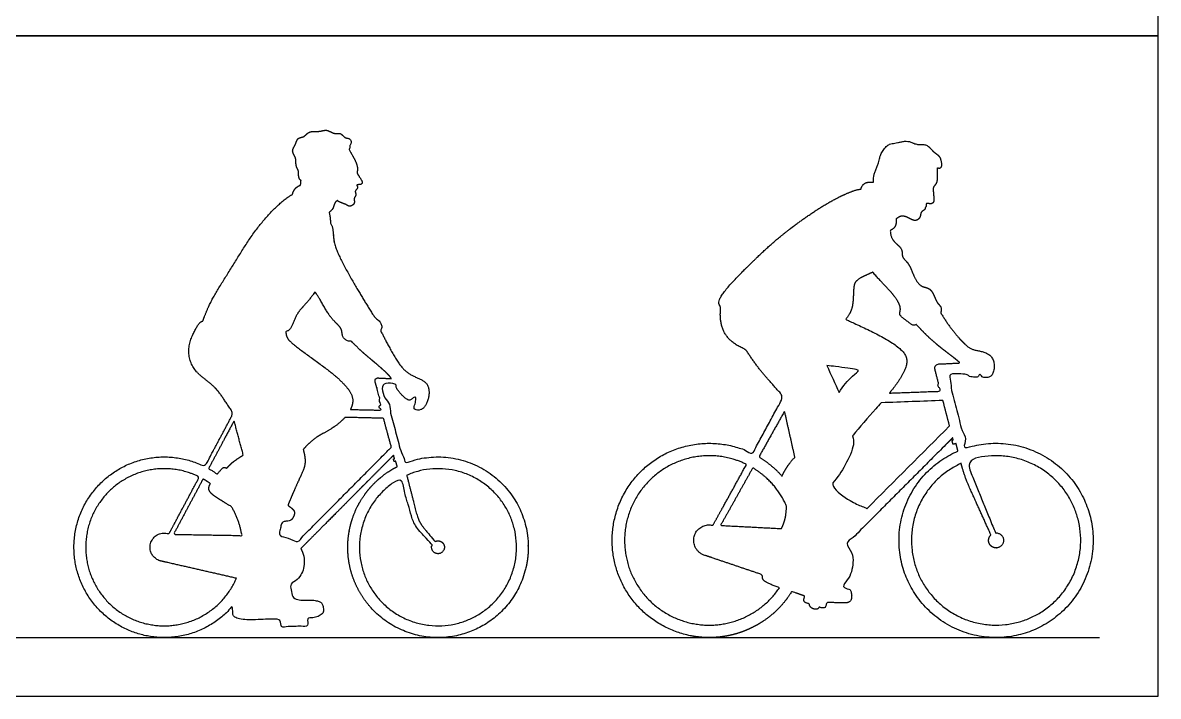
# Model space of a CAD drawing. Header units: millimetres. Extents: x 122.9 to 141.7, y 0.8 to 10.9.
# Drawn here: x 126.884 to 130.818, y 0.799 to 3.131 of the extents above; entities that cross this region are included whole.
import ezdxf

# ---------------------------------------------------------------- set-up
doc = ezdxf.new("R2010")
doc.units = ezdxf.units.MM
for name, color, linetype, true_color in [('AG-DIAGRAM', 7, 'Continuous', 0xfecc66), ('AG-OUTLINE', 7, 'Continuous', 0x8000ff), ('X-VPRT', 6, 'Continuous', 0xff00ff)]:
    doc.layers.add(name, color=color, linetype=linetype, true_color=true_color)

msp = doc.modelspace()

# ---------------------------------------------------------------- linework, layer by layer
at = {"layer": 'AG-DIAGRAM'}
msp.add_lwpolyline([(123.0966, 1.0024), (130.615, 1.0024)], dxfattribs=at)
at = {"layer": 'AG-OUTLINE'}
for points, weights, degree, knots in [([(127.5082, 2.0983), (127.4994, 2.0962), (127.489, 2.0818), (127.4496, 2.0112), (127.4707, 1.9232), (127.5496, 1.8769), (127.5791, 1.8302), (127.602, 1.7963), (127.6068, 1.7894), (127.6082, 1.7842), (127.6095, 1.779), (127.6109, 1.7739), (127.579, 1.714), (127.5471, 1.6542), (127.5151, 1.5944), (127.4054, 1.6496), (127.2831, 1.6384), (127.1853, 1.5641), (127.0875, 1.4898), (127.0439, 1.375), (127.0677, 1.2545), (127.0915, 1.134), (127.1756, 1.0444), (127.2943, 1.0129), (127.413, 0.9814), (127.5304, 1.0176), (127.6108, 1.1104), (127.6106, 1.0939), (127.6118, 1.0834), (127.6174, 1.0729), (127.6264, 1.0687), (127.6562, 1.0636), (127.6743, 1.063), (127.7168, 1.0657), (127.7387, 1.0663), (127.7667, 1.0661), (127.7724, 1.066), (127.778, 1.066), (127.776, 1.0641), (127.775, 1.0615), (127.7751, 1.0587), (127.7751, 1.0556), (127.7752, 1.0525), (127.7753, 1.0494), (127.7755, 1.0435), (127.7797, 1.0395), (127.7856, 1.0397), (127.8116, 1.0405), (127.8377, 1.0412), (127.8637, 1.042), (127.8695, 1.0421), (127.8735, 1.0464), (127.8734, 1.0522), (127.8733, 1.0553), (127.8732, 1.0584), (127.8731, 1.0615), (127.873, 1.0641), (127.872, 1.0665), (127.8702, 1.0683), (127.8722, 1.0685), (127.8743, 1.0687), (127.8893, 1.0703), (127.9011, 1.0732), (127.9219, 1.0819), (127.9267, 1.0895), (127.9251, 1.1114), (127.923, 1.1188), (127.9159, 1.1262), (127.9091, 1.1289), (127.889, 1.1322), (127.8771, 1.1326), (127.8495, 1.131), (127.8361, 1.1333), (127.8224, 1.1391), (127.8216, 1.1394), (127.8208, 1.1398), (127.8171, 1.1549), (127.8135, 1.1701), (127.8098, 1.1853), (127.8325, 1.1962), (127.849, 1.2154), (127.8562, 1.2396), (127.8635, 1.2638), (127.8604, 1.2888), (127.8474, 1.3105), (127.9546, 1.4183), (128.0617, 1.526), (128.1689, 1.6338), (128.17, 1.6298), (128.1711, 1.6257), (128.1722, 1.6216), (128.1709, 1.6213), (128.1696, 1.6209), (128.1683, 1.6206), (128.1692, 1.6176), (128.17, 1.6145), (128.1708, 1.6115), (128.1727, 1.612), (128.1745, 1.6125), (128.1764, 1.613), (128.1782, 1.6067), (128.18, 1.6004), (128.1818, 1.5942), (128.0209, 1.5128), (127.963, 1.342), (128.0412, 1.1795), (128.1194, 1.017), (128.289, 0.9558), (128.453, 1.0308), (128.6169, 1.1058), (128.6815, 1.2741), (128.6098, 1.4396), (128.538, 1.605), (128.3709, 1.6729), (128.2041, 1.6044), (128.2028, 1.6094), (128.2015, 1.6144), (128.2002, 1.6195), (128.2021, 1.62), (128.2039, 1.6205), (128.2058, 1.621), (128.205, 1.624), (128.2041, 1.6271), (128.2033, 1.6301), (128.202, 1.6298), (128.2008, 1.6294), (128.1995, 1.6291), (128.1837, 1.6869), (128.168, 1.7448), (128.1522, 1.8026), (128.1535, 1.803), (128.1548, 1.8033), (128.1561, 1.8037), (128.1552, 1.8067), (128.1544, 1.8097), (128.1536, 1.8128), (128.1514, 1.8122), (128.1493, 1.8116), (128.1471, 1.811), (128.1451, 1.8184), (128.1431, 1.8259), (128.1411, 1.8333), (128.1402, 1.8331), (128.1394, 1.8328), (128.1385, 1.8326), (128.1344, 1.8476), (128.1303, 1.8626), (128.1263, 1.8776), (128.1259, 1.8789), (128.1262, 1.8802), (128.127, 1.8813), (128.1279, 1.8824), (128.1292, 1.8829), (128.1305, 1.8829), (128.1445, 1.8821), (128.1585, 1.8814), (128.1725, 1.8806), (128.1759, 1.8736), (128.1839, 1.8557), (128.2066, 1.8337), (128.2233, 1.8193), (128.2369, 1.8308), (128.2408, 1.8367), (128.2425, 1.8361), (128.2443, 1.8357), (128.246, 1.8356), (128.2457, 1.8288), (128.2466, 1.8162), (128.2333, 1.7908), (128.2669, 1.7872), (128.2871, 1.8138), (128.2954, 1.8571), (128.2825, 1.8889), (128.2468, 1.9031), (128.2132, 1.9201), (128.1836, 1.9535), (128.1449, 2.0237), (128.131, 2.0516), (128.1241, 2.0661), (128.1246, 2.0666), (128.1315, 2.0757), (128.1227, 2.0996), (128.1057, 2.1053), (128.0745, 2.1579), (128.0404, 2.2124), (127.9878, 2.3057), (127.9578, 2.3741), (127.9614, 2.4147), (127.9524, 2.4346), (127.9501, 2.4387), (127.9499, 2.4509), (127.9497, 2.4616), (127.9452, 2.4746), (127.9504, 2.478), (127.9605, 2.4861), (127.9631, 2.5065), (127.9704, 2.5126), (127.9738, 2.5154), (127.9744, 2.5149), (127.982, 2.5086), (128.0042, 2.5036), (128.017, 2.4916), (128.0374, 2.5059), (128.0293, 2.5229), (128.0422, 2.5353), (128.0322, 2.5478), (128.0469, 2.5581), (128.0433, 2.5655), (128.0411, 2.5673), (128.0417, 2.5683), (128.0428, 2.5713), (128.0554, 2.5691), (128.0628, 2.5776), (128.0547, 2.5912), (128.0471, 2.603), (128.041, 2.6115), (128.0469, 2.6256), (128.0368, 2.6542), (128.0259, 2.6722), (128.0183, 2.6859), (128.0143, 2.6925), (128.0145, 2.6926), (128.0184, 2.695), (128.0145, 2.7054), (128.0263, 2.7165), (128.0154, 2.7326), (128.0006, 2.7296), (127.9849, 2.7526), (127.9657, 2.7427), (127.9373, 2.7639), (127.9136, 2.752), (127.8751, 2.7582), (127.8601, 2.7334), (127.8356, 2.7342), (127.8302, 2.7082), (127.8131, 2.6862), (127.8336, 2.662), (127.8285, 2.6356), (127.841, 2.6194), (127.8388, 2.6016), (127.8426, 2.5885), (127.8479, 2.585), (127.8484, 2.5848), (127.8482, 2.5824), (127.8478, 2.5776), (127.8471, 2.5714), (127.8467, 2.5683), (127.8388, 2.5664), (127.8251, 2.5554), (127.82, 2.5431), (127.8186, 2.5363), (127.7872, 2.5212), (127.6952, 2.4287), (127.6175, 2.2968), (127.5348, 2.1697), (127.5169, 2.1215), (127.5082, 2.0983)], [1, 1, 1, 1, 1, 1, 1, 1, 1, 1, 1, 1, 1, 1, 1, 0.898817705328, 0.898817705328, 1, 0.898817705328, 0.898817705328, 1, 0.898817705328, 0.898817705328, 1, 0.898817705328, 0.898817705328, 1, 1, 1, 1, 1, 1, 1, 1, 1, 1, 1, 1, 0.945149372601, 0.945149372601, 1, 1, 1, 1, 0.804737854124, 0.804737854124, 1, 1, 1, 1, 0.804737854124, 0.804737854124, 1, 1, 1, 1, 0.952382696138, 0.952382696138, 1, 1, 1, 1, 1, 1, 1, 1, 1, 1, 1, 1, 1, 1, 1, 1, 1, 1, 1, 1, 1, 0.943250160794, 0.943250160794, 1, 0.943250160794, 0.943250160794, 1, 1, 1, 1, 1, 1, 1, 1, 1, 1, 1, 1, 1, 1, 1, 1, 1, 1, 1, 0.80934196796, 0.80934196796, 1, 0.80934196796, 0.80934196796, 1, 0.80934196796, 0.80934196796, 1, 0.80934196796, 0.80934196796, 1, 1, 1, 1, 1, 1, 1, 1, 1, 1, 1, 1, 1, 1, 1, 1, 1, 1, 1, 1, 1, 1, 1, 1, 1, 1, 1, 1, 1, 1, 1, 1, 1, 1, 0.926955409825, 0.926955409825, 1, 0.926955409825, 0.926955409825, 1, 1, 1, 1, 1, 1, 1, 1, 1, 1, 1.02073343768, 1.04793861451, 1.08161553047, 1.08161553047, 1.08161553047, 1.08161553047, 1.08161553047, 1.08161553047, 1.08161553047, 1.08161553047, 1.08161553047, 1.08161553047, 1.08161553047, 1.08161553047, 1.08161553047, 1.08161553047, 1.08161553047, 1.08161553047, 1.08161553047, 1.08161553047, 1.08161553047, 1.08161553047, 1.08161553047, 1.08161553047, 1.08161553047, 1.08161553047, 1.08161553047, 1.08161553047, 1.08161553047, 1.08161553047, 1.08161553047, 1.08161553047, 1.08161553047, 1.08161553047, 1.08161553047, 1.08161553047, 1.08161553047, 1.08161553047, 1.08161553047, 1.08161553047, 1.08161553047, 1.08161553047, 1.08161553047, 1.08161553047, 1.08161553047, 1.08161553047, 1.08161553047, 1.08161553047, 1.08161553047, 1.08161553047, 1.08161553047, 1.08161553047, 1.08161553047, 1.08161553047, 1.08161553047, 1.08161553047, 1.08161553047, 1.08161553047, 1.08161553047, 1.08161553047, 1.08161553047, 1.08161553047, 1.08161553047, 1.08161553047, 1.08161553047, 1.08161553047, 1.08161553047, 1.08161553047, 1.08161553047, 1.08161553047, 1.08161553047, 1.08161553047, 1.08161553047, 1.08161553047, 1.08161553047, 1.08161553047, 1.08161553047, 1.08161553047, 1.08161553047, 1.08161553047, 1.08161553047, 1.08161553047, 1.08161553047, 1.08161553047, 1.08161553047, 1.08161553047, 1.08161553047, 1.08161553047, 1.08161553047, 1.08161553047, 1.08161553047, 1.08161553047, 1.08161553047, 1.08161553047], 3, [-11.837435, -11.837435, -11.837435, -11.837435, -11.552709, -11.046038, -10.515416, -9.9804, -9.457537, -9.326593, -9.326593, -9.326593, -9.277651, -9.277651, -9.277651, -8.592253, -8.592253, -8.592253, -7.416342, -7.416342, -7.416342, -6.24043, -6.24043, -6.24043, -5.064519, -5.064519, -5.064519, -3.888608, -3.888608, -3.888608, -3.773959, -3.773959, -3.630193, -3.630193, -3.486428, -3.486428, -3.342663, -3.342663, -3.306017, -3.306017, -3.306017, -3.278577, -3.278577, -3.278577, -3.247221, -3.247221, -3.247221, -3.194461, -3.194461, -3.194461, -2.931215, -2.931215, -2.931215, -2.878455, -2.878455, -2.878455, -2.847099, -2.847099, -2.847099, -2.821556, -2.821556, -2.821556, -2.800353, -2.800353, -2.656588, -2.656588, -2.512823, -2.512823, -2.369058, -2.369058, -2.225292, -2.225292, -2.081527, -2.081527, -1.937762, -1.937762, -1.929256, -1.929256, -1.929256, -1.7749, -1.7749, -1.7749, -1.558935, -1.558935, -1.558935, -1.342969, -1.342969, -1.342969, 0.143644, 0.143644, 0.143644, 0.186175, 0.186175, 0.186175, 0.196651, 0.196651, 0.196651, 0.228528, 0.228528, 0.228528, 0.243692, 0.243692, 0.243692, 0.310021, 0.310021, 0.310021, 1.943966, 1.943966, 1.943966, 3.577912, 3.577912, 3.577912, 5.211857, 5.211857, 5.211857, 6.845802, 6.845802, 6.845802, 6.898648, 6.898648, 6.898648, 6.913812, 6.913812, 6.913812, 6.945688, 6.945688, 6.945688, 6.956164, 6.956164, 6.956164, 7.56203, 7.56203, 7.56203, 7.572506, 7.572506, 7.572506, 7.604382, 7.604382, 7.604382, 7.622017, 7.622017, 7.622017, 7.699741, 7.699741, 7.699741, 7.704203, 7.704203, 7.704203, 7.861276, 7.861276, 7.861276, 7.874633, 7.874633, 7.874633, 7.887989, 7.887989, 7.887989, 8.029655, 8.029655, 8.029655, 8.256562, 8.605472, 8.854288, 9.120529, 9.120529, 9.120529, 9.13903, 9.13903, 9.13903, 9.401113, 9.666822, 9.939624, 10.266656, 10.647993, 10.971395, 11.32183, 11.673816, 12.061922, 12.578294, 12.981216, 12.981216, 12.981216, 13.001702, 13.312766, 13.555237, 13.988344, 14.472433, 15.074023, 15.574317, 15.984674, 16.09334, 16.09334, 16.09334, 16.429791, 16.429791, 16.429791, 16.679345, 16.933768, 17.144706, 17.144706, 17.144706, 17.174583, 17.493909, 17.724557, 17.973172, 18.203382, 18.423459, 18.620703, 18.84458, 18.982653, 18.982653, 18.982653, 19.089975, 19.285056, 19.454731, 19.675294, 19.898979, 20.073137, 20.286903, 20.601651, 20.87497, 21.152232, 21.152232, 21.152232, 21.161121, 21.360431, 21.576915, 21.79777, 22.010351, 22.287742, 22.531243, 22.852636, 23.144398, 23.489425, 23.78026, 24.036963, 24.318151, 24.606978, 24.908483, 25.200654, 25.450372, 25.693178, 25.934124, 25.955374, 25.955374, 25.955374, 26.110584, 26.288692, 26.288692, 26.288692, 26.547232, 26.812802, 26.812802, 26.812802, 27.511517, 28.268749, 28.970573, 29.471813, 29.471813, 29.471813, 29.471813]), ([(130.1242, 1.6481), (129.9457, 1.5719), (129.8717, 1.3925), (129.9445, 1.2126), (130.0173, 1.0327), (130.1952, 0.9553), (130.3765, 1.0247), (130.5577, 1.094), (130.6385, 1.2705), (130.5725, 1.453), (130.5066, 1.6356), (130.3317, 1.7196), (130.1479, 1.6572), (130.1459, 1.665), (130.1439, 1.6728), (130.1419, 1.6806), (130.1453, 1.6815), (130.1487, 1.6824), (130.1522, 1.6832), (130.151, 1.6879), (130.1498, 1.6926), (130.1485, 1.6973), (130.1471, 1.6969), (130.1457, 1.6966), (130.1443, 1.6962), (130.1287, 1.7566), (130.113, 1.8171), (130.0973, 1.8775), (130.0987, 1.8779), (130.1001, 1.8783), (130.1015, 1.8786), (130.1003, 1.8833), (130.0991, 1.888), (130.0979, 1.8927), (130.0967, 1.8924), (130.0954, 1.892), (130.0942, 1.8917), (130.093, 1.8965), (130.0917, 1.9012), (130.0905, 1.9059), (130.0901, 1.9076), (130.0904, 1.9092), (130.0914, 1.9106), (130.0924, 1.912), (130.0939, 1.9128), (130.0956, 1.9129), (130.115, 1.9139), (130.1344, 1.915), (130.1538, 1.916), (130.1553, 1.9135), (130.1619, 1.9048), (130.1814, 1.9041), (130.1941, 1.9035), (130.1985, 1.911), (130.1996, 1.9144), (130.2024, 1.9108), (130.2092, 1.9045), (130.2154, 1.9022), (130.2487, 1.902), (130.2546, 1.9692), (130.2167, 1.9929), (130.1759, 1.9977), (130.1537, 2.0119), (130.1155, 2.051), (130.0796, 2.1004), (130.0642, 2.1281), (130.067, 2.134), (130.0667, 2.1499), (130.0493, 2.1594), (130.0336, 2.2156), (129.995, 2.2135), (129.9695, 2.2537), (129.9563, 2.2984), (129.9269, 2.3194), (129.9354, 2.3517), (129.8944, 2.3739), (129.8904, 2.4012), (129.8897, 2.4117), (129.8963, 2.4152), (129.9087, 2.422), (129.9108, 2.442), (129.9102, 2.4517), (129.9155, 2.4564), (129.9291, 2.4649), (129.9538, 2.456), (129.9771, 2.4413), (129.9954, 2.4571), (129.9943, 2.4775), (130.0111, 2.483), (130.0098, 2.4915), (130.0151, 2.4946), (130.0126, 2.508), (130.0272, 2.503), (130.0414, 2.5063), (130.0407, 2.5283), (130.0379, 2.5519), (130.0391, 2.5646), (130.0533, 2.5748), (130.0524, 2.6085), (130.0521, 2.6231), (130.0517, 2.6283), (130.0551, 2.6272), (130.0644, 2.6244), (130.0693, 2.6399), (130.0617, 2.6714), (130.0389, 2.6815), (130.0168, 2.714), (129.9832, 2.7048), (129.9498, 2.7271), (129.9089, 2.7121), (129.8808, 2.7139), (129.8518, 2.6718), (129.8535, 2.6506), (129.8309, 2.6067), (129.8313, 2.5881), (129.8312, 2.5786), (129.8272, 2.579), (129.8134, 2.5795), (129.7975, 2.576), (129.7894, 2.5616), (129.7876, 2.5546), (129.7775, 2.5538), (129.7385, 2.5423), (129.6407, 2.4915), (129.4979, 2.3855), (129.4131, 2.3045), (129.2839, 2.1759), (129.2976, 2.152), (129.3031, 2.1467), (129.2985, 2.1195), (129.3037, 2.0578), (129.3466, 2.0186), (129.3838, 2.0014), (129.3892, 1.9991), (129.4047, 1.975), (129.4397, 1.9253), (129.4762, 1.8856), (129.5083, 1.8489), (129.5154, 1.8406), (129.516, 1.838), (129.5166, 1.8354), (129.5172, 1.8327), (129.5166, 1.8321), (129.5162, 1.8313), (129.5158, 1.8305), (129.481, 1.7657), (129.4465, 1.7022), (129.4124, 1.6398), (129.2875, 1.702), (129.1491, 1.6847), (129.0433, 1.5938), (128.9375, 1.5029), (128.8996, 1.3686), (128.9423, 1.2358), (128.985, 1.103), (129.0941, 1.016), (129.233, 1.0037), (129.3625, 0.9923), (129.4794, 1.0503), (129.5484, 1.1616), (129.5648, 1.1562), (129.5798, 1.151), (129.5933, 1.146), (129.5924, 1.1426), (129.5915, 1.1392), (129.5906, 1.1358), (129.589, 1.1299), (129.5919, 1.1246), (129.5976, 1.1228), (129.6014, 1.1216), (129.6052, 1.1204), (129.609, 1.1192), (129.6091, 1.1181), (129.6093, 1.1171), (129.6114, 1.1091), (129.616, 1.1044), (129.6304, 1.0998), (129.6356, 1.0999), (129.6407, 1.1038), (129.6424, 1.1057), (129.6438, 1.1082), (129.647, 1.1072), (129.6503, 1.1062), (129.6536, 1.1052), (129.6564, 1.1043), (129.6593, 1.1045), (129.6619, 1.106), (129.6644, 1.1074), (129.6663, 1.1097), (129.667, 1.1125), (129.6682, 1.1167), (129.6693, 1.1209), (129.6704, 1.125), (129.674, 1.1246), (129.6775, 1.1243), (129.7062, 1.1224), (129.7249, 1.122), (129.7493, 1.1238), (129.7556, 1.1305), (129.7562, 1.1555), (129.7547, 1.1631), (129.7481, 1.1685), (129.7386, 1.174), (129.7229, 1.1822), (129.7361, 1.1936), (129.7459, 1.2075), (129.7523, 1.2229), (129.7667, 1.2576), (129.7631, 1.2959), (129.74, 1.3278), (129.8619, 1.4498), (129.9838, 1.5719), (130.1058, 1.694), (130.1064, 1.6916), (130.1071, 1.6891), (130.1077, 1.6867), (130.1063, 1.6863), (130.1049, 1.686), (130.1035, 1.6856), (130.1047, 1.6809), (130.1059, 1.6762), (130.1071, 1.6716), (130.1105, 1.6725), (130.114, 1.6733), (130.1174, 1.6742), (130.1197, 1.6655), (130.1219, 1.6568), (130.1242, 1.6481)], [1, 0.809173634668, 0.809173634668, 1, 0.809173634668, 0.809173634668, 1, 0.809173634668, 0.809173634668, 1, 0.809173634668, 0.809173634668, 1, 1, 1, 1, 1, 1, 1, 1, 1, 1, 1, 1, 1, 1, 1, 1, 1, 1, 1, 1, 1, 1, 1, 1, 1, 1, 1, 1, 0.935686057553, 0.935686057553, 1, 0.935686057553, 0.935686057553, 1, 1, 1, 1, 1, 1, 1, 1, 1, 1, 1, 1, 1, 1, 1, 1, 1, 1, 1, 1, 1, 1, 1, 1, 1, 1, 1, 1, 1, 1, 1, 1, 1, 1, 1, 1, 1, 1, 1, 1, 1, 1, 1, 1, 1, 1, 1, 1, 1, 1, 1, 1, 1, 1, 1, 1, 1, 1, 1, 1, 1, 1, 1, 1, 1, 1, 1, 1, 1, 1, 1, 1, 1, 1, 1, 1, 1, 1, 1, 1, 1, 1, 1, 1, 1, 1, 1, 1, 1, 1, 1, 1, 1, 1, 1, 1, 1, 1, 1, 1, 1, 1, 1, 0.88879071154, 0.88879071154, 1, 0.88879071154, 0.88879071154, 1, 0.88879071154, 0.88879071154, 1, 0.895566113378, 0.889203501431, 0.98091216416, 0.98091216416, 0.98091216416, 0.98091216416, 0.98091216416, 0.98091216416, 0.98091216416, 0.798602745453, 0.798602745453, 0.98091216416, 0.98091216416, 0.98091216416, 0.98091216416, 0.98091216416, 0.98091216416, 0.98091216416, 0.98091216416, 0.98091216416, 0.98091216416, 0.98091216416, 0.98091216416, 0.98091216416, 0.98091216416, 0.98091216416, 0.98091216416, 0.928581183708, 0.928581183708, 0.98091216416, 0.928581183708, 0.928581183708, 0.98091216416, 0.98091216416, 0.98091216416, 0.98091216416, 0.98091216416, 0.98091216416, 0.98091216416, 0.98091216416, 0.98091216416, 0.98091216416, 0.98091216416, 0.98091216416, 0.98091216416, 0.98091216416, 0.98091216416, 1.00397313424, 1.04737836523, 1.11112785712, 0.977052669015, 0.932965624256, 0.978866722843, 0.978866722843, 0.978866722843, 0.978866722843, 0.978866722843, 0.978866722843, 0.978866722843, 0.978866722843, 0.978866722843, 0.978866722843, 0.978866722843, 0.978866722843, 0.978866722843, 0.978866722843, 0.978866722843, 0.978866722843, 0.978866722843, 0.978866722843, 0.978866722843], 3, [2.185944, 2.185944, 2.185944, 2.185944, 3.904261, 3.904261, 3.904261, 5.622578, 5.622578, 5.622578, 7.340894, 7.340894, 7.340894, 9.059211, 9.059211, 9.059211, 9.138832, 9.138832, 9.138832, 9.167324, 9.167324, 9.167324, 9.215103, 9.215103, 9.215103, 9.226774, 9.226774, 9.226774, 9.818741, 9.818741, 9.818741, 9.830412, 9.830412, 9.830412, 9.878191, 9.878191, 9.878191, 9.88849, 9.88849, 9.88849, 9.936706, 9.936706, 9.936706, 9.953043, 9.953043, 9.953043, 9.96938, 9.96938, 9.96938, 10.161304, 10.161304, 10.161304, 10.254247, 10.531039, 10.73616, 10.889341, 10.889341, 10.889341, 11.052082, 11.215127, 11.499878, 11.922779, 12.290871, 12.651899, 12.9371, 13.353785, 13.913453, 13.913453, 13.913453, 14.122374, 14.381293, 14.791885, 15.114927, 15.493554, 15.890519, 16.212041, 16.504215, 16.899549, 17.125031, 17.125031, 17.125031, 17.397235, 17.627476, 17.627476, 17.627476, 17.890979, 18.180085, 18.468498, 18.718944, 18.965185, 19.180907, 19.327648, 19.459715, 19.633662, 19.828037, 20.02759, 20.281425, 20.567946, 20.761224, 20.984045, 21.326727, 21.518038, 21.518038, 21.518038, 21.649073, 21.905349, 22.177141, 22.467524, 22.807659, 23.122016, 23.472072, 23.836793, 24.136045, 24.518836, 24.792899, 25.182396, 25.489112, 25.489112, 25.489112, 25.594241, 25.862339, 26.128766, 26.128766, 26.128766, 26.370497, 27.009075, 27.766809, 28.439138, 29.181051, 29.395487, 29.395487, 29.395487, 29.917622, 30.445351, 30.531236, 30.531236, 30.531236, 31.06357, 31.594357, 31.741112, 31.741112, 31.741112, 31.764119, 31.764119, 31.764119, 31.777478, 31.777478, 31.777478, 32.440736, 32.440736, 32.440736, 33.738318, 33.738318, 33.738318, 35.035901, 35.035901, 35.035901, 36.333483, 36.333483, 36.333483, 37.552011, 37.552011, 37.552011, 37.648139, 37.648139, 37.648139, 37.663947, 37.663947, 37.663947, 37.717619, 37.717619, 37.717619, 37.753754, 37.753754, 37.753754, 37.765687, 37.765687, 37.861219, 37.861219, 37.956751, 37.956751, 38.014031, 38.014031, 38.014031, 38.04507, 38.04507, 38.04507, 38.073319, 38.073319, 38.073319, 38.101569, 38.101569, 38.101569, 38.120975, 38.120975, 38.120975, 38.146934, 38.146934, 38.331685, 38.331685, 38.516435, 38.516435, 38.701185, 38.701185, 38.885935, 38.885935, 38.885935, 39.041075, 39.041075, 39.041075, 39.367357, 39.367357, 39.367357, 41.071634, 41.071634, 41.071634, 41.095448, 41.095448, 41.095448, 41.107119, 41.107119, 41.107119, 41.154898, 41.154898, 41.154898, 41.18339, 41.18339, 41.18339, 41.272372, 41.272372, 41.272372, 41.272372]), ([(129.8869, 1.8488), (129.8914, 1.8543), (129.9155, 1.8849), (129.96, 1.9506), (129.9268, 2.0164), (129.7922, 2.0781), (129.7404, 2.1016), (129.7353, 2.1038), (129.7449, 2.117), (129.7635, 2.1441), (129.7607, 2.2138), (129.7703, 2.2413), (129.8124, 2.2594), (129.8233, 2.265), (129.8292, 2.2677), (129.8339, 2.2619), (129.8611, 2.23), (129.9048, 2.1894), (129.93, 2.1416), (129.9166, 2.1184), (129.9488, 2.0995), (129.9665, 2.0809), (129.9773, 2.085), (129.9799, 2.0864), (130.0016, 2.0628), (130.0438, 2.0195), (130.1101, 1.9721), (130.129, 1.9556), (130.1316, 1.9532), (130.1069, 1.9519), (130.0822, 1.9506), (130.0576, 1.9493), (130.0532, 1.9491), (130.0493, 1.947), (130.0467, 1.9434), (130.044, 1.9398), (130.0432, 1.9355), (130.0443, 1.9312), (130.0486, 1.9148), (130.0528, 1.8985), (130.057, 1.8821), (130.0556, 1.8817), (130.0542, 1.8814), (130.0528, 1.881), (130.054, 1.8763), (130.0552, 1.8716), (130.0565, 1.867), (130.0579, 1.8673), (130.0593, 1.8677), (130.0607, 1.8681), (130.0618, 1.8638), (130.0629, 1.8596), (130.064, 1.8553), (130.005, 1.8531), (129.9459, 1.851), (129.8869, 1.8488)], [1, 1, 1, 1, 1, 1, 1, 1, 1, 1, 1, 1, 1, 1, 1, 1, 1, 1, 1, 1, 1, 1, 1, 1, 1, 1, 1, 1, 1, 1, 1, 1, 0.935686057553, 0.935686057553, 1, 0.935686057553, 0.935686057553, 1, 1, 1, 1, 1, 1, 1, 1, 1, 1, 1, 1, 1, 1, 1, 1, 1, 1, 1], 3, [-16.905756, -16.905756, -16.905756, -16.905756, -16.775895, -16.213447, -15.765551, -14.972209, -14.878896, -14.878896, -14.878896, -14.477932, -14.009959, -13.706768, -13.334262, -13.08174, -13.08174, -13.08174, -12.963885, -12.415855, -12.019538, -11.767408, -11.43768, -11.130282, -11.037695, -11.037695, -11.037695, -10.475075, -9.916957, -9.819675, -9.819675, -9.819675, -9.575803, -9.575803, -9.575803, -9.533541, -9.533541, -9.533541, -9.49128, -9.49128, -9.49128, -9.324326, -9.324326, -9.324326, -9.312655, -9.312655, -9.312655, -9.264876, -9.264876, -9.264876, -9.253205, -9.253205, -9.253205, -9.211667, -9.211667, -9.211667, -8.875231, -8.875231, -8.875231, -8.875231]), ([(128.0193, 1.7921), (128.0235, 1.8004), (128.033, 1.8283), (128.0096, 1.8726), (127.9366, 1.9354), (127.8264, 2.0115), (127.798, 2.0394), (127.796, 2.0555), (127.7959, 2.0622), (127.7991, 2.0629), (127.8171, 2.0697), (127.8283, 2.1236), (127.8689, 2.1594), (127.8876, 2.1868), (127.8974, 2.1997), (127.9176, 2.1683), (127.9489, 2.1038), (127.9929, 2.0751), (127.9884, 2.041), (128.0099, 2.0277), (128.0203, 2.0286), (128.0219, 2.0289), (128.0363, 2.0144), (128.0643, 1.9862), (128.1301, 1.9337), (128.1549, 1.9085), (128.1619, 1.8987), (128.1463, 1.8996), (128.1307, 1.9004), (128.1151, 1.9012), (128.1119, 1.9014), (128.1089, 1.9001), (128.1069, 1.8976), (128.1048, 1.8951), (128.1042, 1.8919), (128.105, 1.8888), (128.1106, 1.8685), (128.1161, 1.8483), (128.1216, 1.828), (128.1207, 1.8278), (128.1199, 1.8275), (128.119, 1.8273), (128.1211, 1.8199), (128.1231, 1.8124), (128.1251, 1.805), (128.1229, 1.8044), (128.1208, 1.8038), (128.1186, 1.8033), (128.1194, 1.8002), (128.1203, 1.7972), (128.1211, 1.7941), (128.1224, 1.7945), (128.1237, 1.7948), (128.125, 1.7952), (128.1255, 1.7933), (128.126, 1.7915), (128.1265, 1.7897), (128.0907, 1.7905), (128.055, 1.7913), (128.0193, 1.7921)], [1, 1, 1, 1, 1, 1, 1, 1, 1, 1, 1, 1, 1, 1, 1, 1, 1, 1, 1, 1, 1, 1, 1, 1, 1, 1, 1, 1, 1, 1, 0.926955409825, 0.926955409825, 1, 0.926955409825, 0.926955409825, 1, 1, 1, 1, 1, 1, 1, 1, 1, 1, 1, 1, 1, 1, 1, 1, 1, 1, 1, 1, 1, 1, 1, 1, 1], 3, [1.37324, 1.37324, 1.37324, 1.37324, 1.549538, 1.975459, 2.558391, 3.234531, 3.585962, 3.847745, 3.847745, 3.847745, 3.934667, 4.383171, 4.814614, 5.218953, 5.218953, 5.218953, 5.770288, 6.184064, 6.491612, 6.794567, 6.846492, 6.846492, 6.846492, 7.301012, 7.847739, 8.177883, 8.177883, 8.177883, 8.194, 8.194, 8.194, 8.225412, 8.225412, 8.225412, 8.256823, 8.256823, 8.256823, 8.435582, 8.435582, 8.435582, 8.440043, 8.440043, 8.440043, 8.517768, 8.517768, 8.517768, 8.535402, 8.535402, 8.535402, 8.567279, 8.567279, 8.567279, 8.577755, 8.577755, 8.577755, 8.597022, 8.597022, 8.597022, 8.958216, 8.958216, 8.958216, 8.958216]), ([(129.5147, 1.5613), (129.4915, 1.5875), (129.4646, 1.6098), (129.4346, 1.6277), (129.4642, 1.6806), (129.4939, 1.7335), (129.5235, 1.7863), (129.5354, 1.7329), (129.5474, 1.6796), (129.5593, 1.6262), (129.5443, 1.6131), (129.5256, 1.5854), (129.5147, 1.5613)], [1, 0.991976214337, 0.991976214337, 1, 1, 1, 1, 1, 1, 1, 1, 1, 1], 3, [0.800737, 0.800737, 0.800737, 0.800737, 1.144658, 1.144658, 1.144658, 1.743337, 1.743337, 1.743337, 2.056631, 2.056631, 2.056631, 2.477467, 2.477467, 2.477467, 2.477467]), ([(127.6483, 1.6344), (127.6371, 1.6269), (127.6116, 1.6114), (127.5986, 1.5972), (127.5909, 1.5888), (127.5881, 1.5901), (127.5792, 1.593), (127.5721, 1.5849), (127.5623, 1.5732), (127.5581, 1.5682), (127.5485, 1.5752), (127.5385, 1.5816), (127.5281, 1.5874), (127.5576, 1.6426), (127.5871, 1.6978), (127.6165, 1.753), (127.6271, 1.7135), (127.6377, 1.674), (127.6483, 1.6344)], [1, 1, 1, 1, 1, 1, 1, 1, 1, 1, 1.00465123437, 1.01042160968, 1.01731112592, 1.01731112592, 1.01731112592, 1.01731112592, 1.01731112592, 1.01731112592, 1.01731112592], 3, [-0.649974, -0.649974, -0.649974, -0.649974, -0.338965, 0, 0, 0, 0.088755, 0.315023, 0.466197, 0.466197, 0.466197, 0.587865, 0.587865, 0.587865, 1.220249, 1.220249, 1.220249, 1.593837, 1.593837, 1.593837, 1.593837]), ([(127.856, 1.6537), (127.8694, 1.6679), (127.8967, 1.6982), (127.9621, 1.7263), (127.9939, 1.7573), (128.0004, 1.7647), (128.045, 1.7637), (128.0895, 1.7627), (128.1341, 1.7616), (128.1432, 1.7283), (128.1523, 1.6949), (128.1613, 1.6615), (128.0514, 1.551), (127.9416, 1.4404), (127.8317, 1.3299), (127.8155, 1.3449), (127.795, 1.3531), (127.773, 1.3535), (127.7725, 1.3535), (127.772, 1.3535), (127.7715, 1.3535), (127.7721, 1.357), (127.7755, 1.3751), (127.7796, 1.3916), (127.7834, 1.4047), (127.7915, 1.4041), (127.8112, 1.4044), (127.8222, 1.4177), (127.8297, 1.4425), (127.813, 1.4525), (127.803, 1.4604), (127.8162, 1.4936), (127.8451, 1.5579), (127.8669, 1.6033), (127.8598, 1.639), (127.856, 1.6537)], [1, 1, 1, 1, 1, 1, 1, 1, 1, 1, 1, 1, 1, 1, 1, 0.956006661909, 0.956006661909, 1, 1, 1, 1, 1, 1, 1, 1, 1, 1, 1, 1, 1, 1, 1, 1, 1, 1, 1], 3, [0, 0, 0, 0, 0.443862, 1.008258, 1.174969, 1.174969, 1.174969, 1.625462, 1.625462, 1.625462, 1.975133, 1.975133, 1.975133, 3.550337, 3.550337, 3.550337, 3.740175, 3.740175, 3.740175, 3.7452, 3.7452, 3.7452, 3.801365, 4.045619, 4.045619, 4.045619, 4.1961, 4.47153, 4.736028, 5.040012, 5.040012, 5.040012, 5.632623, 6.074393, 6.346363, 6.346363, 6.346363, 6.346363]), ([(129.5059, 1.1752), (129.4075, 1.0288), (129.232, 1.0471), (129.04, 1.0672), (128.9826, 1.2515), (128.9252, 1.4358), (129.0718, 1.5614), (129.2184, 1.687), (129.3917, 1.602), (129.3325, 1.4941), (129.275, 1.3911), (129.275, 1.3911), (129.2415, 1.3991), (129.2202, 1.3721), (129.1989, 1.345), (129.2145, 1.3143), (129.2245, 1.2948), (129.2477, 1.2869), (129.2501, 1.2862), (129.3491, 1.2527), (129.4481, 1.2192), (129.4444, 1.2061), (129.4651, 1.1888), (129.5059, 1.1752)], [0.977735164955, 0.847236444219, 1, 0.835229002169, 1, 0.835229002169, 1, 0.835229002169, 1, 1, 1, 1, 0.84259040854, 1.0001559848, 0.842512377515, 1.0001559848, 0.893694395649, 0.935503471927, 0.942048624002, 0.942048624002, 0.942048624002, 0.942048624002, 0.942048624002, 0.942048624002], 2, [-5.900212, -5.900212, -5.900212, -4.780244, -4.780244, -3.572246, -3.572246, -2.364247, -2.364247, -1.156249, -1.156249, -0.385181, -0.385155, -0.385155, -0.288083, -0.288083, -0.190962, -0.190962, -0.125374, -0.117508, -0.117508, 0.563993, 0.563993, 0.677577, 0.837955, 0.837955, 0.837955]), ([(130.1351, 1.6058), (130.1368, 1.5994), (130.1385, 1.593), (130.1472, 1.5595), (130.1675, 1.5145), (130.203, 1.4361), (130.2385, 1.3577), (130.2226, 1.3427), (130.2346, 1.3245), (130.2465, 1.3063), (130.2665, 1.315), (130.2865, 1.3236), (130.2814, 1.3448), (130.2763, 1.366), (130.2546, 1.3646), (130.2204, 1.4475), (130.1862, 1.5304), (130.1716, 1.5658), (130.1617, 1.604), (130.1603, 1.6097), (130.1588, 1.6153), (130.4294, 1.7106), (130.5306, 1.4422), (130.6318, 1.1737), (130.3656, 1.0667), (130.0994, 0.9597), (129.9866, 1.2235), (129.8739, 1.4873), (130.1351, 1.6058)], [1, 1, 1, 1, 1, 1, 1, 0.76533948766, 1, 0.76533948766, 1, 0.76533948766, 1, 0.76533948766, 1, 1, 1, 1, 1, 1, 1, 0.71474928326, 1, 0.71474928326, 1, 0.71474928326, 1, 0.71474928326, 1], 2, [0.232774, 0.232774, 0.232774, 0.27638, 0.27638, 0.552981, 0.552981, 1.11963, 1.11963, 2.46956, 2.46956, 3.81949, 3.81949, 5.169419, 5.169419, 6.519349, 6.519349, 7.102521, 7.102521, 7.358717, 7.358717, 7.397028, 7.397028, 9.003961, 9.003961, 10.610893, 10.610893, 12.217826, 12.217826, 13.824759, 13.824759, 13.824759]), ([(127.6244, 1.2078), (127.5516, 1.0381), (127.367, 1.0432), (127.1825, 1.0482), (127.119, 1.2216), (127.0555, 1.3949), (127.1932, 1.518), (127.3308, 1.641), (127.496, 1.5585), (127.4434, 1.46), (127.3908, 1.3615), (127.3613, 1.3719), (127.3393, 1.3495), (127.3174, 1.3271), (127.3285, 1.2977), (127.3372, 1.2747), (127.3608, 1.2679), (127.4926, 1.2378), (127.6244, 1.2078)], [1, 0.827450737349, 1, 0.827450737349, 1, 0.827450737349, 1, 0.827450737349, 1, 1, 1, 0.842898952755, 1, 0.842898952755, 1, 0.872529171962, 0.951916443034, 0.951916443034, 0.951916443034], 2, [-11.673683, -11.673683, -11.673683, -10.528958, -10.528958, -9.384234, -9.384234, -8.23951, -8.23951, -7.094786, -7.094786, -6.342416, -6.342416, -6.26694, -6.26694, -6.191465, -6.191465, -6.130224, -6.130224, -5.239217, -5.239217, -5.239217]), ([(128.2144, 1.5646), (128.4585, 1.6708), (128.57, 1.429), (128.6814, 1.1873), (128.4421, 1.0706), (128.2028, 0.9539), (128.081, 1.1907), (127.9592, 1.4274), (128.1933, 1.5543), (128.2138, 1.4826), (128.2325, 1.4175), (128.2401, 1.391), (128.283, 1.3449), (128.3029, 1.3249), (128.2946, 1.308), (128.31, 1.297), (128.3253, 1.286), (128.3386, 1.2994), (128.352, 1.3127), (128.341, 1.3281), (128.3301, 1.3434), (128.3131, 1.3351), (128.2697, 1.3857), (128.2568, 1.4068), (128.2498, 1.427), (128.2333, 1.4911), (128.2144, 1.5646)], [1, 0.714701589208, 1, 0.714701589208, 1, 0.714701589208, 1, 0.714701589208, 1, 1, 1, 1, 1, 1, 0.7630746051, 1, 0.7630746051, 1, 0.7630746051, 1, 0.7630746051, 1, 1, 1, 1, 1, 1], 2, [-7.93336, -7.93336, -7.93336, -6.446213, -6.446213, -4.959066, -4.959066, -3.471919, -3.471919, -1.984772, -1.984772, -1.464141, -1.464141, -1.250507, -1.095629, -1.095629, 0.192411, 0.192411, 1.480451, 1.480451, 2.768491, 2.768491, 4.056531, 4.056531, 4.228823, 4.429504, 4.429504, 4.964277, 4.964277, 4.964277]), ([(129.5129, 1.3797), (129.4425, 1.3834), (129.3721, 1.387), (129.3016, 1.3907), (129.3389, 1.4571), (129.3762, 1.5236), (129.4135, 1.5901), (129.4651, 1.5591), (129.5055, 1.5139), (129.5303, 1.4581), (129.5297, 1.4383), (129.5272, 1.4122), (129.5159, 1.3862), (129.5129, 1.3797)], [1, 1, 1, 1, 1, 1, 1, 0.955290019273, 0.940905880835, 0.956847584687, 0.956847584687, 0.956847584687, 0.956847584687, 0.956847584687], 3, [2.864859, 2.864859, 2.864859, 2.864859, 3.562211, 3.562211, 3.562211, 4.315052, 4.315052, 4.315052, 4.946113, 4.946113, 4.946113, 5.388775, 5.538235, 5.538235, 5.538235, 5.538235]), ([(127.5344, 1.5352), (127.5302, 1.5277), (127.5281, 1.5212), (127.5293, 1.5152), (127.5306, 1.5085), (127.544, 1.4934), (127.5708, 1.4785), (127.602, 1.4582), (127.6076, 1.4553), (127.6262, 1.4244), (127.6381, 1.3908), (127.6434, 1.3558), (127.5645, 1.3571), (127.4856, 1.3585), (127.4067, 1.3599), (127.4408, 1.4238), (127.4749, 1.4877), (127.509, 1.5516), (127.5177, 1.5466), (127.5262, 1.5412), (127.5344, 1.5352)], [1, 1, 1, 1, 1, 1, 1, 1, 1, 1.00401395744, 1.02129602413, 1.05184620007, 1.05184620007, 1.05184620007, 1.05184620007, 1.05184620007, 1.05184620007, 1.05184620007, 1.04300463685, 1.03527439514, 1.02865547494], 3, [5.599727, 5.599727, 5.599727, 5.599727, 5.841748, 5.841748, 5.841748, 6.111711, 6.508887, 6.61964, 6.61964, 6.61964, 6.996313, 6.996313, 6.996313, 7.793972, 7.793972, 7.793972, 8.525882, 8.525882, 8.525882, 8.634896, 8.634896, 8.634896, 8.634896])]:
    msp.add_rational_spline(points, weights, degree=degree, knots=knots, dxfattribs=at)
for points, knots in [([(129.6703, 1.944), (129.6805, 1.9429), (129.7223, 1.9385), (129.7673, 1.9312), (129.7849, 1.9272), (129.7548, 1.9069), (129.7259, 1.873), (129.7123, 1.8503), (129.6983, 1.8815), (129.6843, 1.9127), (129.6703, 1.944)], [2.38129, 2.38129, 2.38129, 2.38129, 2.531581, 3.020551, 3.18743, 3.49117, 3.945481, 3.945481, 3.945481, 4.526888, 4.526888, 4.526888, 4.526888]), ([(129.759, 1.7003), (129.7598, 1.7013), (129.7802, 1.727), (129.822, 1.7744), (129.8525, 1.8086), (129.8584, 1.8153), (129.9297, 1.8179), (130.001, 1.8206), (130.0723, 1.8232), (130.0799, 1.7939), (130.0875, 1.7647), (130.0951, 1.7354), (129.9996, 1.6398), (129.9042, 1.5443), (129.8087, 1.4487), (129.8042, 1.4525), (129.7872, 1.4575), (129.7507, 1.4746), (129.6936, 1.5139), (129.6907, 1.5339), (129.6906, 1.5378), (129.707, 1.557), (129.7339, 1.5963), (129.7671, 1.6683), (129.7612, 1.6903), (129.759, 1.7003)], [-17.986609, -17.986609, -17.986609, -17.986609, -17.961496, -17.332346, -17.173525, -17.173525, -17.173525, -16.762493, -16.762493, -16.762493, -16.47583, -16.47583, -16.47583, -15.141966, -15.141966, -15.141966, -14.932161, -14.541295, -14.04479, -13.915685, -13.915685, -13.915685, -13.416235, -12.919581, -12.601348, -12.601348, -12.601348, -12.601348])]:
    msp.add_open_spline(points, degree=3, knots=knots, dxfattribs=at)
at = {"layer": 'X-VPRT'}
for points in [[(122.8934, 5.3712), (122.8934, 3.0852), (130.8182, 3.0852), (130.8182, 5.3712)], [(122.8934, 3.0852), (122.8934, 0.7992), (130.8182, 0.7992), (130.8182, 3.0852)]]:
    msp.add_lwpolyline(points, close=True, dxfattribs=at)

doc.saveas('drawing.dxf')
